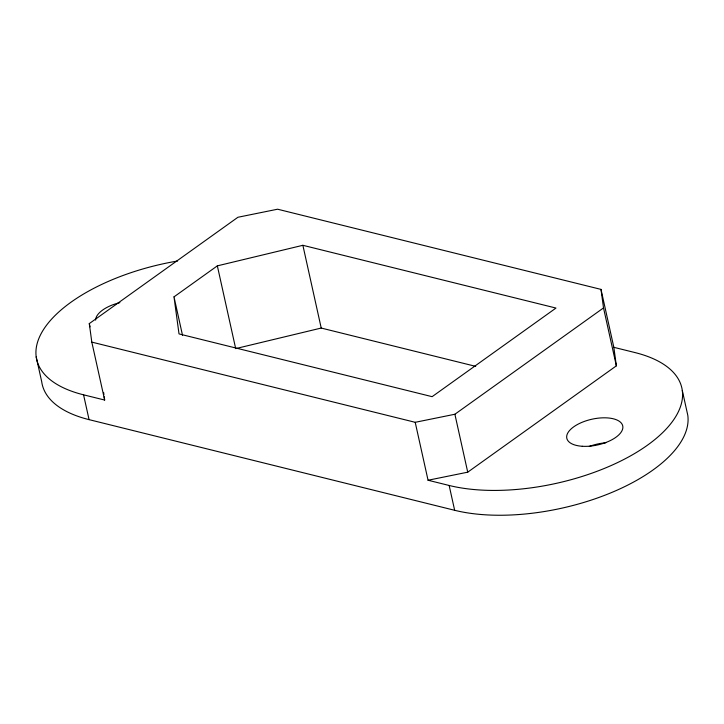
<?xml version="1.0" encoding="UTF-8"?>
<svg xmlns="http://www.w3.org/2000/svg" width="724" height="724" viewBox="0 0 724 724"><rect width="100%" height="100%" fill="white"/><g stroke="black" fill="none" stroke-linecap="round" stroke-linejoin="round"><path stroke-width="1.09" d="M89.296 323.601L237.924 217.263L277.591 209.209L601.001 289.392L613.843 347.321L616.359 365.846L467.731 472.175L428.056 480.238L415.214 422.309L91.812 342.117L89.296 323.601L90.029 326.877M173.995 296.867L217.345 265.862L302.876 245.3L555.978 308.062L432.119 396.671L179.018 333.918L173.995 296.867L182.557 335.493M415.214 422.309L454.889 414.246L603.517 307.917L601.001 289.392M475.713 366.362L321.221 328.053L235.689 348.606L217.345 265.862M613.843 347.321L634.93 352.552A143.207 65.902 -12.5 0 1 647.5 445.16A143.207 65.902 -12.5 0 1 449.151 485.469L428.056 480.238M177.561 261.011A143.207 65.902 -12.5 0 0 45.178 327.094A143.207 65.902 -12.5 0 0 83.559 394.815L104.654 400.046L104.211 396.779M36.2 356.86L41.702 381.684A143.207 65.902 -12.5 0 0 89.07 419.639L454.654 510.293A143.207 65.902 -12.5 0 0 609.427 493.424A143.207 65.902 -12.5 0 0 687.8 415.332L682.298 390.507M603.517 307.917L616.359 365.846M454.889 414.246L467.731 472.175M449.151 485.469L454.654 510.293M302.876 245.3L321.221 328.053M91.812 342.117L104.654 400.046M83.559 394.815L89.07 419.639M103.623 392.417L103.912 394.598M589.336 446.427A28.643 13.177 -12.5 0 1 605.816 442.78M95.622 320.117A28.643 13.177 -12.5 0 1 119.867 302.65M582.286 446.274A28.643 13.177 -12.5 0 0 622.821 426.382A28.643 13.177 -12.5 0 0 579.209 423.594A28.643 13.177 -12.5 0 0 582.286 446.274"/></g></svg>
